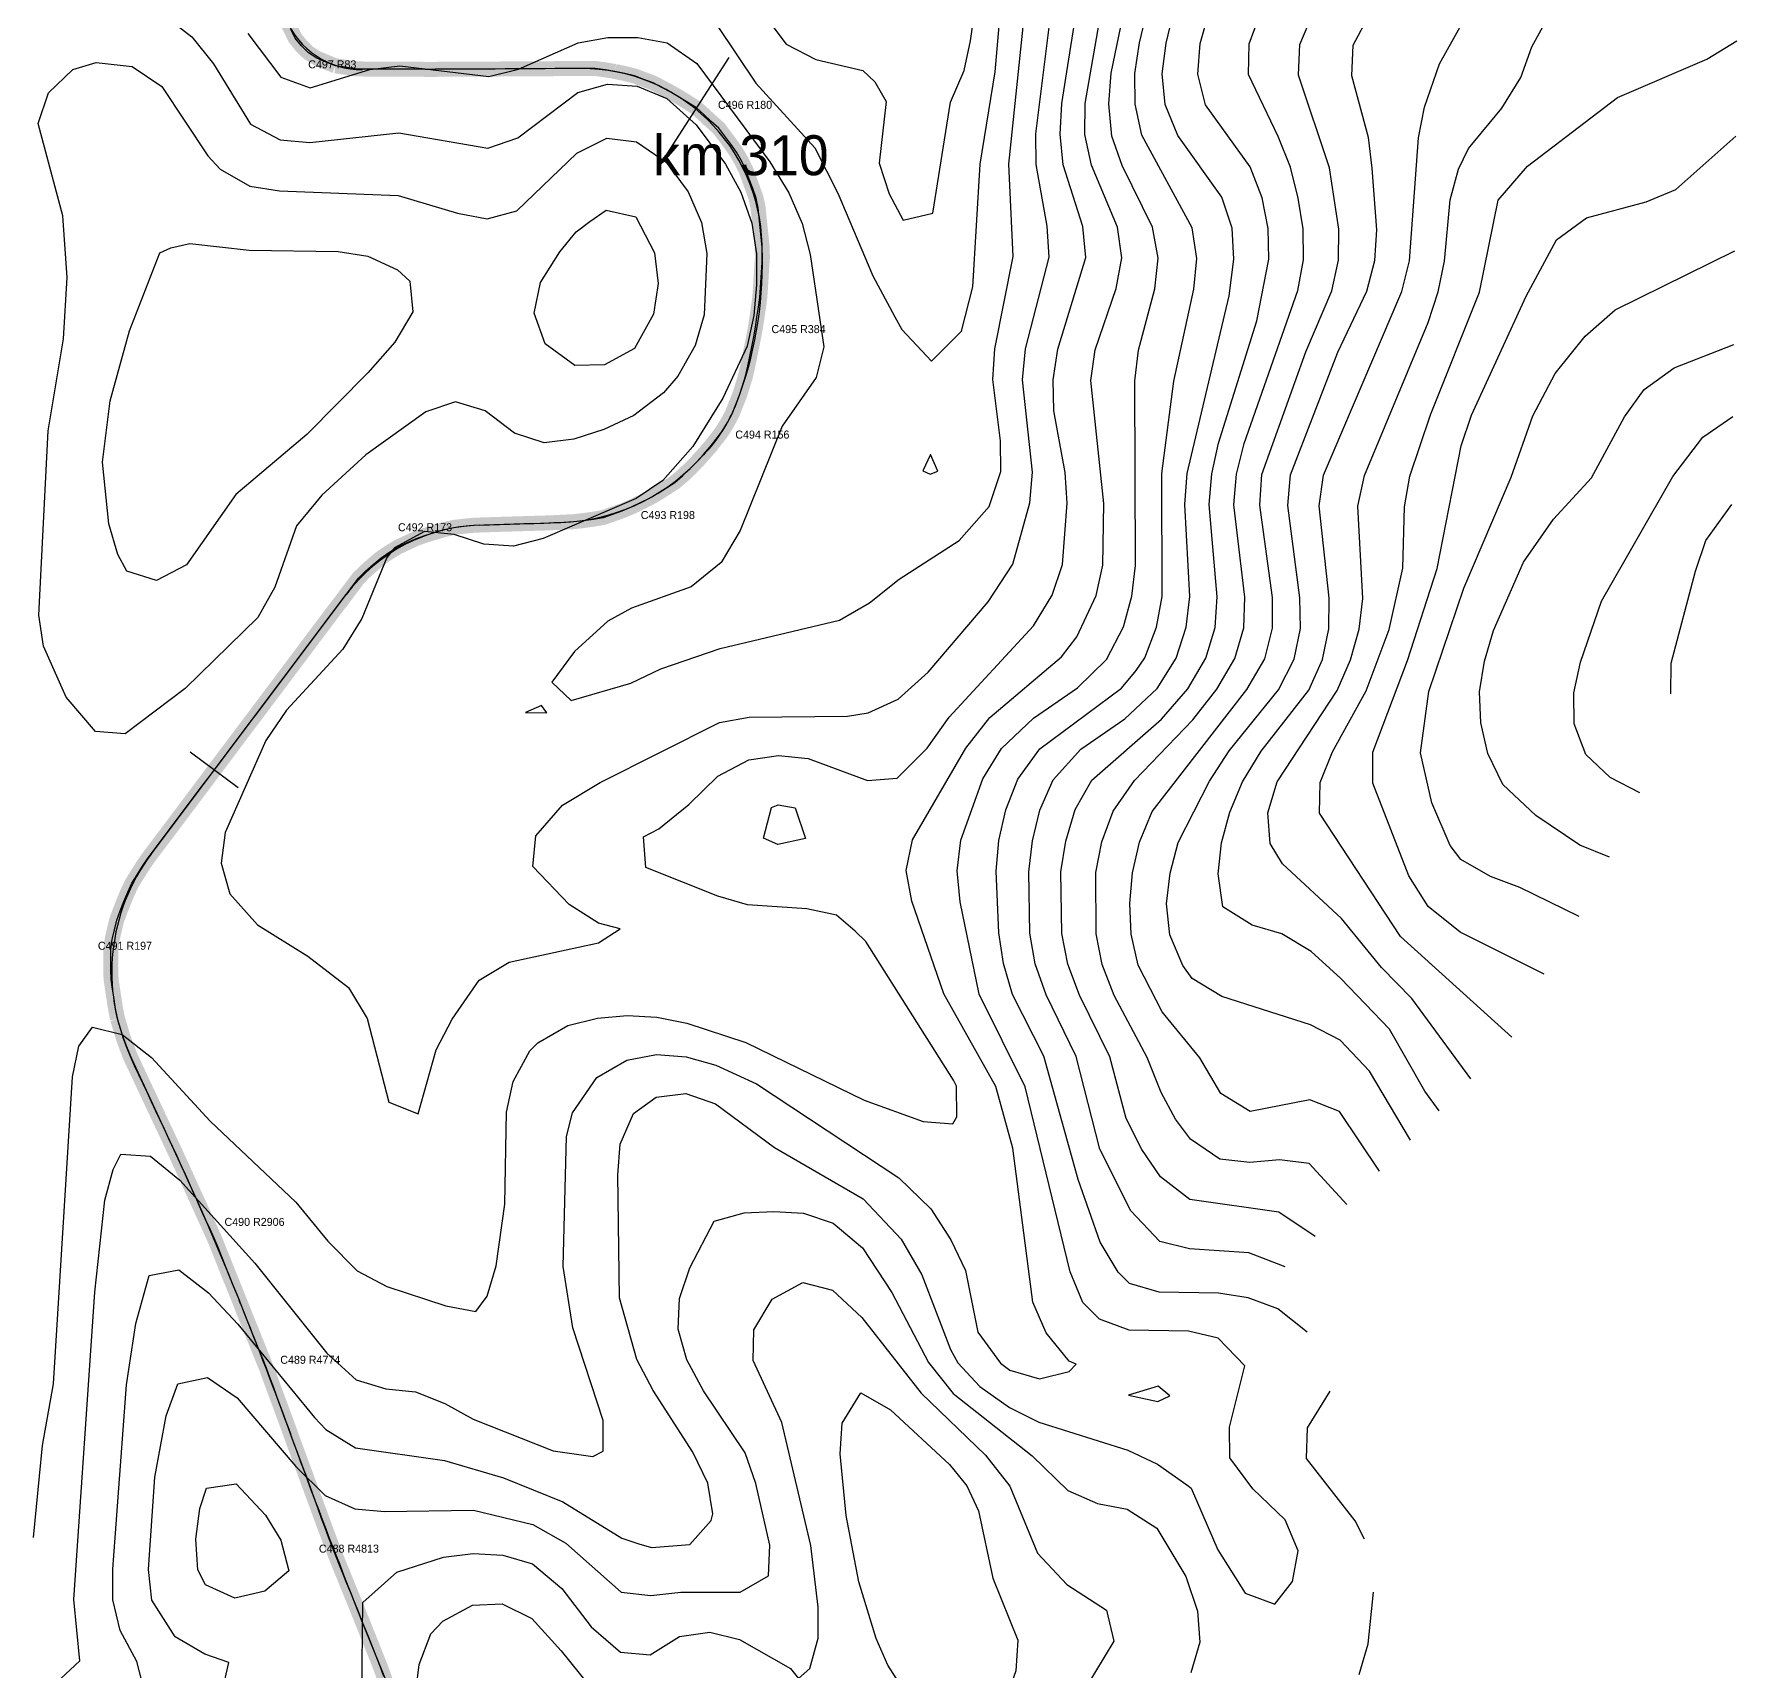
# Model space of a CAD drawing. Header units: metres. Extents: x 697254 to 930473, y 8023396 to 8227001.
# Drawn here: x 730921 to 732624, y 8205947 to 8207585 of the extents above; entities that cross this region are included whole.
import ezdxf

# ---------------------------------------------------------------- set-up
doc = ezdxf.new("R2010")
doc.units = ezdxf.units.M
for name, color, linetype in [('ALIGNMENT_FITTED', 4, 'Continuous'), ('CENTRELINE', 7, 'Continuous'), ('CHAINAGE', 7, 'Continuous'), ('CONTOUR_10M', 33, 'Continuous'), ('CONTOUR_INDEX_50M', 34, 'Continuous'), ('CURVE_LABELS', 4, 'Continuous'), ('GRADE_0-4', 3, 'Continuous'), ('GRADE_4-6', 2, 'Continuous'), ('GRADE_6-8', 30, 'Continuous')]:
    doc.layers.add(name, color=color, linetype=linetype)

msp = doc.modelspace()

# ---------------------------------------------------------------- linework, layer by layer
at = {"layer": 'ALIGNMENT_FITTED'}
for p, q in [((731468.1, 8207550.8), (731249.4, 8207549.8)), ((731649.2, 8207364), (731649, 8207374.9)), ((731583.8, 8207157.6), (731590.5, 8207164.7)), ((731366.2, 8207094.2), (731447.6, 8207096.9)), ((731038, 8206765.2), (731233.2, 8207025)), ((731067, 8206456), (731016.8, 8206564.7)), ((731127.5, 8206315.4), (731126.5, 8206317.9)), ((731192, 8206145.9), (731177.9, 8206184.2)), ((731282.1, 8205916.3), (731248.8, 8205998.4))]:
    msp.add_line(p, q, dxfattribs=at)
for centre, radius, start, end in [((731249, 8207632.3), 82.5, -157.3888, -89.7315), ((731468.9, 8207370.7), 180.1, 1.3262, 90.2685), ((731264.9, 8207355.1), 384.4, -21.1611, 1.3262), ((731478.2, 8207272.5), 155.8, -43.8268, -21.1611), ((731441.1, 8207294.6), 197.8, -88.1119, -43.8268), ((731371.9, 8206920.8), 173.5, 91.8881, 143.0914), ((731195.2, 8206647.2), 196.5, 143.0914, -155.1942), ((728429, 8205236.7), 2906.2, 21.8414, 24.8058), ((726696.4, 8204539.3), 4773.9, 20.1545, 21.8414), ((735710.5, 8207804.3), 4813.3, -159.8455, -157.9639)]:
    msp.add_arc(centre, radius, start, end, dxfattribs=at)
at = {"layer": 'CENTRELINE'}
msp.add_polyline3d([(731270.8, 8205942.6, 802.9), (731267.4, 8205952, 802.1), (731263.7, 8205961.3, 801.8), (731260, 8205970.6, 801.7), (731256.3, 8205979.9, 801.5), (731252.6, 8205989.1, 800.9), (731248.9, 8205998.4, 800), (731245.1, 8206007.7, 799.3), (731241.4, 8206017, 798.7), (731237.6, 8206026.2, 798.2), (731233.8, 8206035.5, 797.7), (731230.1, 8206044.8, 797.4), (731226.3, 8206054, 796.7), (731222.6, 8206063.3, 795.8), (731219, 8206072.7, 795), (731215.5, 8206082, 794), (731212, 8206091.4, 793.1), (731208.5, 8206100.8, 792.7), (731205.1, 8206110.2, 792.2), (731201.6, 8206119.5, 791.3), (731198.2, 8206128.9, 790.5), (731194.7, 8206138.3, 789.6), (731191.3, 8206147.7, 788.8), (731187.8, 8206157.1, 788), (731184.4, 8206166.5, 787.2), (731180.9, 8206175.9, 786.6), (731177.5, 8206185.3, 786.2), (731174.1, 8206194.7, 785.6), (731170.6, 8206204.1, 785), (731167.2, 8206213.5, 784.1), (731163.7, 8206222.8, 783.2), (731160.3, 8206232.2, 782.3), (731156.8, 8206241.6, 781.6), (731153.4, 8206251, 781), (731149.6, 8206260.3, 780.3), (731145.9, 8206269.6, 779.8), (731142.2, 8206278.9, 779.3), (731138.5, 8206288.1, 778.8), (731134.7, 8206297.4, 778.3), (731131, 8206306.7, 777.7), (731127.3, 8206316, 777.1), (731123.6, 8206325.3, 776.5), (731119.9, 8206334.6, 775.9), (731116.1, 8206343.8, 775.3), (731112.4, 8206353.1, 774.7), (731108.7, 8206362.4, 774.1), (731105, 8206371.7, 773.4), (731101.2, 8206381, 772.8), (731097.1, 8206390.1, 772.2), (731092.9, 8206399.2, 771.7), (731088.8, 8206408.3, 771.2), (731084.7, 8206417.4, 770.7), (731080.5, 8206426.5, 770.1), (731076.4, 8206435.6, 769.5), (731072.3, 8206444.7, 768.8), (731068.1, 8206453.8, 768.2), (731064, 8206462.9, 767.6), (731059.8, 8206472, 767.1), (731055.5, 8206481.1, 766.5), (731051.3, 8206490.1, 766), (731047, 8206499.2, 765.4), (731042.8, 8206508.2, 764.7), (731038.5, 8206517.3, 763.9), (731034.3, 8206526.3, 763.2), (731030, 8206535.4, 762.6), (731025.8, 8206544.4, 762.2), (731021.5, 8206553.5, 762), (731017.3, 8206562.6, 761.6), (731013.7, 8206571.9, 761), (731010.2, 8206581.3, 760.2), (731007.4, 8206590.9, 759.2), (731004.5, 8206600.4, 758.3), (731002.5, 8206610.2, 757.7), (731001, 8206620.1, 757.3), (730999.5, 8206630, 756.9), (730998, 8206639.9, 756.9), (730997.6, 8206649.8, 757), (730997.6, 8206659.9, 757.2), (730997.9, 8206669.8, 757.2), (730999, 8206679.8, 757.2), (731001.3, 8206689.5, 757.1), (731003.6, 8206699.2, 757), (731007.1, 8206708.6, 756.6), (731010.8, 8206717.9, 756.1), (731014.6, 8206727.1, 755.5), (731018.9, 8206736.1, 755.2), (731024.2, 8206744.6, 754.9), (731029.5, 8206753.1, 754.6), (731035.1, 8206761.3, 754.2), (731041.1, 8206769.3, 753.6), (731047.1, 8206777.3, 753.2), (731053.2, 8206785.3, 752.8), (731059.2, 8206793.3, 752.8), (731065.2, 8206801.3, 752.7), (731071.2, 8206809.3, 752.5), (731077.2, 8206817.3, 752.3), (731083.2, 8206825.3, 752.4), (731089.2, 8206833.3, 752.4), (731095.2, 8206841.3, 752.4), (731101.2, 8206849.3, 752.2), (731107.2, 8206857.3, 752.2), (731113.2, 8206865.3, 752.1), (731119.2, 8206873.3, 752), (731125.2, 8206881.3, 751.9), (731131.2, 8206889.3, 751.8), (731137.2, 8206897.3, 751.7), (731143.3, 8206905.3, 751.5), (731149.3, 8206913.3, 751.5), (731155.3, 8206921.3, 751.6), (731161.3, 8206929.3, 751.6), (731167.3, 8206937.3, 751.7), (731173.3, 8206945.3, 752), (731179.3, 8206953.3, 752.3), (731185.3, 8206961.3, 752.6), (731191.3, 8206969.3, 752.8), (731197.3, 8206977.3, 752.7), (731203.3, 8206985.3, 752.5), (731209.3, 8206993.3, 752.2), (731215.3, 8207001.3, 752), (731221.3, 8207009.3, 751.7), (731227.4, 8207017.3, 751.7), (731233.4, 8207025.3, 751.7), (731239.4, 8207033.3, 751.6), (731245.4, 8207041.3, 751.2), (731252.5, 8207048.2, 750.5), (731260, 8207054.9, 749.9), (731267.6, 8207061.3, 749.3), (731275.9, 8207066.9, 749.1), (731284.4, 8207072.1, 749), (731293.5, 8207076.4, 749), (731302.5, 8207080.6, 749), (731311.9, 8207084, 748.9), (731321.5, 8207086.9, 749.2), (731331.1, 8207089.7, 749.6), (731340.8, 8207092, 749.9), (731350.7, 8207093.1, 750.6), (731360.7, 8207094.1, 751.3), (731370.7, 8207094.5, 752), (731380.7, 8207094.8, 752.5), (731390.7, 8207095.1, 752.9), (731400.7, 8207095.4, 753.4), (731410.7, 8207095.7, 752.8), (731420.7, 8207096, 752.2), (731430.7, 8207096.3, 751.6), (731440.7, 8207096.7, 751.2), (731450.6, 8207097.2, 750.7), (731460.6, 8207097.7, 750.2), (731470.6, 8207098.8, 749.9), (731480.5, 8207100.2, 749.6), (731490.3, 8207101.9, 749.3), (731499.7, 8207105.2, 749.4), (731509.2, 8207108.5, 749.5), (731518.4, 8207112.4, 749.4), (731527.4, 8207116.8, 749.5), (731536.3, 8207121.2, 749.6), (731545, 8207126.3, 749.6), (731553.4, 8207131.6, 749.4), (731561.8, 8207137, 748.9), (731569.4, 8207143.5, 748.6), (731576.7, 8207150.4, 748.3), (731583.7, 8207157.5, 748.1), (731590.4, 8207164.9, 747.9), (731597, 8207172.4, 747.6), (731603.2, 8207180.3, 747.3), (731609.2, 8207188.3, 747), (731614.4, 8207196.8, 746.9), (731619.1, 8207205.6, 746.7), (731622.8, 8207214.9, 746.8), (731626.5, 8207224.2, 747.1), (731629.5, 8207233.7, 747.5), (731632.4, 8207243.3, 747.8), (731634.6, 8207253.1, 748.2), (731636.6, 8207262.9, 748.5), (731638.6, 8207272.7, 748.9), (731640.6, 8207282.5, 749.1), (731642.4, 8207292.3, 749.3), (731643.9, 8207302.2, 749.5), (731645.4, 8207312.1, 749.3), (731646.7, 8207322, 749), (731647.4, 8207332, 748.8), (731648, 8207341.9, 748.9), (731648.6, 8207351.9, 749), (731649.3, 8207361.9, 749.1), (731649.1, 8207371.9, 749.1), (731648.1, 8207381.8, 749.2), (731647, 8207391.8, 749.3), (731646, 8207401.7, 749), (731645, 8207411.7, 748.6), (731643, 8207421.4, 748.4), (731639.6, 8207430.8, 748.2), (731636.2, 8207440.2, 747.7), (731632.8, 8207449.6, 747.4), (731628.3, 8207458.5, 747.5), (731623.3, 8207467.2, 747.2), (731617.6, 8207475.4, 747.3), (731611.6, 8207483.4, 747.5), (731605.6, 8207491.3, 747.3), (731598.1, 8207498, 747.6), (731590.7, 8207504.8, 748.1), (731583.3, 8207511.5, 748.8), (731574.9, 8207516.9, 748.9), (731566.4, 8207522.1, 749.1), (731557.7, 8207527.2, 749.2), (731548.9, 8207531.9, 749.2), (731540.1, 8207536.5, 749), (731530.7, 8207540, 749), (731521.3, 8207543.5, 748.8), (731511.7, 8207545.9, 748.5), (731501.9, 8207548, 748.3), (731492, 8207549.6, 748.1), (731482.1, 8207551, 747.3), (731472.1, 8207550.9, 746.8), (731462.1, 8207550.9, 746.1), (731452.1, 8207550.8, 744.7), (731442.1, 8207550.8, 743.4), (731432.1, 8207550.7, 742.1), (731422.1, 8207550.7, 740.8), (731412.1, 8207550.6, 739.6), (731402.1, 8207550.5, 738.7), (731392.1, 8207550.5, 738.7), (731382.1, 8207550.4, 738.7), (731372.1, 8207550.4, 738.8), (731362.1, 8207550.3, 739.2), (731352.1, 8207550.3, 739.5), (731342.1, 8207550.2, 739.8), (731332.1, 8207550.2, 739.9), (731322.1, 8207550.1, 740), (731312.1, 8207550.1, 740.2), (731302.1, 8207550.2, 740.5), (731292, 8207550.2, 740.8), (731282, 8207550.2, 740.9), (731272, 8207550.3, 741), (731262, 8207550.3, 741.1), (731252, 8207550.4, 740.6), (731242.1, 8207550.7, 739.6), (731232.2, 8207552.2, 738.4), (731222.3, 8207553.6, 737), (731213, 8207557.4, 735.3), (731203.8, 8207561.3, 733.6), (731195.4, 8207566.6, 732.5), (731188.3, 8207573.5, 732.6), (731182.1, 8207581.3, 732.7), (731177.7, 8207590.3, 731.9)], dxfattribs=at)
at = {"layer": 'CHAINAGE'}
for p, q in [((731615.7, 8207561.9), (731550.9, 8207461)), ((731125.2, 8206831.3), (731077.2, 8206867.3))]:
    msp.add_line(p, q, dxfattribs=at)
at = {"layer": 'CONTOUR_10M'}
for points, elevation in [([(730920.3, 8206081.7), (730929.5, 8206173.8), (730940.4, 8206235.2), (730959.4, 8206542.5), (730965.9, 8206573.2), (730979.3, 8206592.1), (731009, 8206584.6), (731038.4, 8206561.7), (731097.2, 8206498.1), (731182.8, 8206417.1), (731214.8, 8206378), (731244.2, 8206348.3), (731273.7, 8206332.7), (731332.9, 8206313.2), (731362.6, 8206307.7), (731374.2, 8206322.9), (731383.1, 8206353.5), (731391.7, 8206414.9), (731393.5, 8206507.2), (731400.1, 8206537.8), (731416.6, 8206568.4), (731424.8, 8206576.5), (731454.7, 8206593.7), (731484.5, 8206601.2), (731514.2, 8206603.8), (731543.9, 8206602.1), (731573.6, 8206596), (731632.8, 8206576.8), (731751, 8206519.1), (731810.2, 8206497.6), (731839.9, 8206495.4), (731843.6, 8206502.4), (731843.3, 8206533.2), (731840.4, 8206539.2), (731752.7, 8206677.6), (731742.2, 8206688), (731723.3, 8206704.1), (731693.6, 8206710.5), (731634.3, 8206714.6), (731604.6, 8206723.1), (731532.8, 8206751.7), (731530.4, 8206782.5), (731545.9, 8206790.5), (731575.9, 8206814.8), (731604.9, 8206843.2), (731635.8, 8206859.5), (731665.5, 8206863.7), (731695.2, 8206860.8), (731754.4, 8206838.7), (731784.1, 8206841.1), (731814.2, 8206871.1), (731836, 8206902.2), (731920.3, 8206993.6), (731939, 8207024.1), (731949.4, 8207054.8), (731954.2, 8207116.2), (731952.1, 8207147), (731940.9, 8207208.6), (731940, 8207239.4), (731944.7, 8207270.1), (731972.7, 8207362), (731969.9, 8207392.8), (731950.2, 8207454.5), (731947.1, 8207485.3), (731948.8, 8207516), (731968.1, 8207638.8)], 760), ([(730942.7, 8205936), (730966.9, 8205958.2), (730960.7, 8206019.7), (730981.8, 8206327), (730991.7, 8206419.1), (731000.1, 8206449.8), (731007.7, 8206465.1), (731037.4, 8206463.1), (731066.9, 8206439.2), (731141.9, 8206356.1), (731213.6, 8206266.1), (731243, 8206239.4), (731272.6, 8206230.5), (731302.3, 8206227.3), (731331.9, 8206215.8), (731360.2, 8206200), (731440.1, 8206168.4), (731479.9, 8206162.5), (731490.2, 8206167.9), (731490.1, 8206198.6), (731459.8, 8206291.2), (731450.1, 8206352.8), (731453.5, 8206482.6), (731459.3, 8206506.5), (731483.9, 8206541.7), (731513.8, 8206559.1), (731543.5, 8206564.9), (731573.2, 8206562.5), (731602.8, 8206554.2), (731643.3, 8206535.3), (731785.7, 8206441.5), (731817.8, 8206410.4), (731837.8, 8206379.5), (731852.3, 8206348.6), (731864.6, 8206286.9), (731887.3, 8206255.9), (731896.7, 8206249.1), (731926.3, 8206240.4), (731956.1, 8206247.6), (731963.2, 8206255.1), (731956.2, 8206258), (731933, 8206286.2), (731919.9, 8206317.1), (731899.9, 8206471.1), (731882.7, 8206532.7), (731830.9, 8206625.5), (731798.8, 8206718.1), (731793.1, 8206748.9), (731799.3, 8206779.6), (731852.8, 8206871.3), (731876.6, 8206901.8), (731948.5, 8206962.5), (731963.9, 8206982.6), (731983.2, 8207023.7), (731989.8, 8207054.3), (731990.6, 8207115.8), (731977.6, 8207239), (731982.1, 8207269.7), (732003.1, 8207330.9), (732008.6, 8207361.6), (732004.3, 8207392.4), (731978.3, 8207454.2), (731971.9, 8207485), (731972, 8207515.8), (731993.5, 8207638.5)], 770), ([(731031.7, 8205926.7), (731023.6, 8205957.6), (731007.1, 8205988.5), (730999.9, 8206019.3), (730999.7, 8206050.1), (731013.4, 8206234.4), (731022.7, 8206295.8), (731036.1, 8206343.6), (731065.9, 8206349.3), (731095.4, 8206326.2), (731124.8, 8206295), (731201.4, 8206201.7), (731212.8, 8206189.7), (731242.3, 8206171.2), (731331.3, 8206158.6), (731390.5, 8206141.4), (731449.7, 8206117.3), (731508.7, 8206080.9), (731525.6, 8206075.3), (731538.3, 8206071.7), (731576.9, 8206074.7), (731598, 8206098.7), (731599.9, 8206105.2), (731594.6, 8206136), (731579.6, 8206167), (731540, 8206228.7), (731523.9, 8206259.8), (731506.4, 8206321.5), (731504.7, 8206444.5), (731507.2, 8206475.2), (731520.5, 8206505.8), (731543.1, 8206522.2), (731572.8, 8206525.6), (731602.4, 8206515.4), (731661.4, 8206471.8), (731750, 8206420.4), (731788.2, 8206380), (731808.6, 8206344.2), (731837.5, 8206269.7), (731844.8, 8206256.4), (731866.8, 8206232.8), (731896.3, 8206211.7), (731925.9, 8206197.1), (732014.7, 8206169), (732044.3, 8206154.9), (732073.8, 8206134.2), (732078.1, 8206130.9), (732104.9, 8206069.2), (732132, 8206025.8), (732161.6, 8206015), (732179.5, 8206037.6), (732185.1, 8206068.3), (732172.1, 8206099.2), (732139.8, 8206130.3), (732116.6, 8206161.3), (732116.5, 8206192), (732131.9, 8206253.4), (732105, 8206281), (732075.4, 8206287.9), (732016, 8206289.1), (731986.4, 8206300.1), (731969.9, 8206316.6), (731957, 8206347.5), (731912.1, 8206532.4), (731866.1, 8206625.2), (731847.1, 8206717.6), (731844.1, 8206748.4), (731847.6, 8206779.1), (731869.6, 8206840.4), (731888.3, 8206870.9), (731920.5, 8206901.3), (731964.3, 8206931.6), (731993.4, 8206959.7), (732010.5, 8206992.6), (732018.9, 8207023.3), (732022.3, 8207054), (732021.9, 8207238.5), (732025.5, 8207269.2), (732041.8, 8207330.5), (732045, 8207361.2), (732039.3, 8207392.1), (732009, 8207453.9), (731998.9, 8207483.2), (731995.8, 8207515.5), (731998.1, 8207546.2), (732017.2, 8207638.3)], 780), ([(732194.2, 8206286.9), (732164.8, 8206310.2), (732135.2, 8206321.3), (732105.5, 8206325.9), (732046.1, 8206326.9), (732016.5, 8206335.8), (732005.2, 8206346.9), (731987.2, 8206377.2), (731965, 8206439.6), (731930.6, 8206563), (731899.4, 8206624.8), (731890.3, 8206655.7), (731885.9, 8206686.5), (731883.1, 8206748), (731885.9, 8206778.7), (731892.7, 8206809.4), (731904.6, 8206840), (731926.7, 8206870.5), (732008.3, 8206931.1), (732023, 8206948.7), (732031.8, 8206961.6), (732043.4, 8206992.3), (732049, 8207023), (732048.9, 8207146), (732060.6, 8207238.1), (732080.7, 8207330.1), (732083.6, 8207360.8), (732079, 8207391.6), (732028.6, 8207484.4), (732022, 8207515.2), (732021.9, 8207546), (732026.5, 8207576.7), (732041.2, 8207638)], 790), ([(732202.2, 8206382.8), (732165.8, 8206406.9), (732076.8, 8206419.6), (732047.3, 8206442.3), (732028.7, 8206469.7), (732013.1, 8206500.6), (731996.7, 8206562.3), (731966.5, 8206624.1), (731954.8, 8206655), (731948.8, 8206685.8), (731947.6, 8206747.3), (731952.6, 8206778), (731962.1, 8206809.7), (731978.8, 8206839.2), (732048.5, 8206900), (732074.8, 8206930.4), (732092.6, 8206961), (732102, 8206991.7), (732104.2, 8207022.4), (732096.1, 8207114.7), (732098.6, 8207145.4), (732105.5, 8207176.1), (732143.7, 8207298.7), (732155.8, 8207360.1), (732155, 8207390.8), (732149, 8207421.6), (732137.1, 8207452.5), (732092.5, 8207514.5), (732084.7, 8207545.3), (732087.2, 8207576), (732104.5, 8207637.4)], 810), ([(731584.4, 8207623.8), (731642.9, 8207536.4), (731701.7, 8207471.6), (731724.8, 8207426.1), (731759.7, 8207343.7), (731781.8, 8207302.5), (731788.9, 8207289.9), (731818.3, 8207258.2), (731848.3, 8207288.1), (731859.7, 8207332.5), (731867.2, 8207455.4), (731882, 8207547.5), (731887.4, 8207608.9)], 730), ([(731134.9, 8207586.1), (731167.6, 8207542.2), (731197.2, 8207531.7), (731256.8, 8207550), (731286.6, 8207553.5), (731375.6, 8207543.1), (731405.4, 8207550.2), (731465.1, 8207576.6), (731494.9, 8207581.9), (731524.6, 8207582), (731554.2, 8207576.5), (731583.7, 8207555.9), (731656.9, 8207457.6), (731675.8, 8207426.6), (731689, 8207395.8), (731697, 8207364.9), (731710.7, 8207272.5), (731703.2, 8207241.9), (731669, 8207193.1), (731627, 8207088.9), (731608.2, 8207056.8), (731578.2, 8207032.4), (731518.5, 8207011.2), (731494.6, 8206998.1), (731461.4, 8206967.7), (731438.8, 8206937.2), (731458.1, 8206918.9), (731517.7, 8206936.2), (731547.6, 8206950.6), (731607.2, 8206970.8), (731726.4, 8206999.3), (731756.3, 8207016.5), (731786.2, 8207040.3), (731846.1, 8207079), (731876.1, 8207113), (731887.9, 8207147.7), (731887.3, 8207178.4), (731879.8, 8207240), (731881.9, 8207270.7), (731900, 8207362.8), (731895.8, 8207455.1), (731911.8, 8207608.6)], 740), ([(731645.7, 8207611.5), (731673, 8207575.3), (731702.6, 8207559.9), (731749.6, 8207548.9), (731761.8, 8207537.5), (731773.1, 8207517.9), (731766.1, 8207456.4), (731776.1, 8207425.6), (731790, 8207399.3), (731819.8, 8207406.1), (731837.3, 8207517.2), (731851, 8207549.1), (731857.5, 8207578.5), (731861.7, 8207609.2)], 720), ([(732233.7, 8206414.7), (732196, 8206455.8), (732166.3, 8206459.4), (732136.6, 8206456.8), (732106.9, 8206460.1), (732077.4, 8206480.1), (732062.5, 8206500.1), (732048.2, 8206526.8), (732034, 8206561.9), (732001.1, 8206623.7), (731989, 8206654.6), (731983, 8206685.4), (731982.7, 8206746.9), (731988.8, 8206777.6), (732000.1, 8206808.2), (732021.3, 8206838.8), (732079.8, 8206899.6), (732103.8, 8206930.1), (732121.9, 8206960.7), (732130.7, 8206991.4), (732131.7, 8207022.1), (732120.8, 8207114.5), (732123.3, 8207145.2), (732131.2, 8207175.8), (732184.9, 8207329), (732190.4, 8207359.7), (732190, 8207390.5), (732185.2, 8207421.3), (732177.3, 8207452.1), (732165, 8207483), (732135.4, 8207544.8), (732136.2, 8207575.5), (732147.5, 8207606.2)], 820), ([(732266.5, 8206448), (732226.3, 8206507.8), (732196.7, 8206519.5), (732137.1, 8206507.6), (732107.6, 8206525.6), (732086.8, 8206561.3), (732049.1, 8206607.4), (732025.1, 8206654.2), (732018.2, 8206685.1), (732016.7, 8206715.8), (732019.5, 8206746.5), (732026.3, 8206777.2), (732039.1, 8206807.8), (732133.9, 8206929.8), (732151.8, 8206960.4), (732159.3, 8206991), (732159.3, 8207021.8), (732146.7, 8207114.2), (732148.9, 8207144.9), (732192.7, 8207267.4), (732218.8, 8207328.7), (732225.5, 8207359.3), (732225.8, 8207390.1), (732216.5, 8207451.7), (732185.5, 8207544.3), (732186.9, 8207575), (732199.8, 8207605.6)], 830), ([(732297.3, 8206479.2), (732256.4, 8206548.2), (732227, 8206579.1), (732197.5, 8206594.4), (732108.6, 8206622.9), (732079.1, 8206640.9), (732069.7, 8206653.8), (732056.6, 8206684.6), (732053.3, 8206715.4), (732057, 8206746.1), (732065.1, 8206776.8), (732096.5, 8206838), (732116.2, 8206868.5), (732165.4, 8206929.5), (732181.2, 8206960.1), (732187.4, 8206990.8), (732186.9, 8207021.5), (732174.8, 8207113.9), (732177.3, 8207144.6), (732224.7, 8207267.1), (732253.8, 8207328.3), (732261.6, 8207359), (732263.6, 8207389.7), (732259, 8207451.2), (732255.4, 8207482), (732238.8, 8207543.7), (732240.1, 8207574.4), (732256.3, 8207605)], 840), ([(732357.7, 8206540.4), (732298.9, 8206620.6), (732268.5, 8206651.7), (732228.3, 8206700.8), (732169.5, 8206755.4), (732157, 8206775.8), (732154.7, 8206806.6), (732164, 8206837.3), (732224, 8206928.9), (732237.3, 8206959.5), (732246, 8206990.1), (732249.8, 8207020.8), (732244.9, 8207113.1), (732251.4, 8207143.8), (732315.1, 8207296.9), (732325.1, 8207327.5), (732331.5, 8207358.2), (732337, 8207419.7), (732345.5, 8207450.3), (732355.3, 8207471.1), (732388.6, 8207511.4), (732407.8, 8207541.9), (732418.9, 8207572.5), (732435.3, 8207603.1)], 860), ([(732398.7, 8206582), (732287.5, 8206682.6), (732206.3, 8206806.1), (732207, 8206836.8), (732219.4, 8206867.4), (732253, 8206928.6), (732276.2, 8206989.8), (732289.7, 8207051.2), (732291.3, 8207112.6), (732296.7, 8207143.3), (732317.5, 8207204.6), (732366.5, 8207327.1), (732385, 8207419.1), (732414.5, 8207453.2), (732504.4, 8207522.1), (732593.9, 8207560.4), (732623.9, 8207578.6)], 870), ([(730983, 8207556.9), (731019.2, 8207552.8), (731048.7, 8207532.8), (731094.8, 8207463.5), (731107.2, 8207450.1), (731136.8, 8207433.4), (731166.4, 8207428.6), (731285.2, 8207424), (731344.4, 8207406.3), (731374.1, 8207400.6), (731403.9, 8207408.6), (731463.9, 8207466.4), (731493.8, 8207481.3), (731523.5, 8207477.6), (731553, 8207457.1), (731575, 8207427.7), (731588.3, 8207396.8), (731593.8, 8207366), (731591, 8207304.5), (731582.2, 8207273.9), (731564.7, 8207243.3), (731550.5, 8207226.5), (731520.6, 8207203.9), (731490.7, 8207189.9), (731460.9, 8207180.1), (731431.2, 8207176.6), (731401.5, 8207186.2), (731372.1, 8207208.4), (731342.5, 8207217.6), (731312.6, 8207207.5), (731252.8, 8207164.4), (731208.7, 8207124.1), (731183.4, 8207093.6), (731161.9, 8207032.3), (731144.6, 8207001.8), (731072, 8206930.8), (731012.1, 8206885.5), (730982.5, 8206887.7), (730953.1, 8206922.1), (730930.3, 8206973.3), (730925.6, 8207004.1), (730935, 8207188.5), (730950.3, 8207280.5), (730954, 8207342), (730949.6, 8207403.6), (730925.2, 8207496.1), (730935.4, 8207526.7), (730959.7, 8207550), (730983, 8207556.9)], 760), ([(732431, 8206645.1), (732347, 8206687.2), (732315.1, 8206712.7), (732295.7, 8206743.6), (732259.9, 8206836.2), (732259.8, 8206867), (732294.3, 8206958.9), (732324.2, 8207050.8), (732348.2, 8207173.5), (732358.3, 8207204.2), (732413.2, 8207323.2), (732443.5, 8207379.6), (732473.4, 8207401.5), (732533, 8207417.6), (732562.8, 8207429.8), (732622.8, 8207483.3)], 880), ([(731476.6, 8207398), (731493, 8207409.2), (731522.7, 8207402.7), (731541.4, 8207366.6), (731545, 8207335.8), (731540.4, 8207305.1), (731521.3, 8207270.9), (731491.4, 8207254.4), (731461.7, 8207253.8), (731432, 8207275.5), (731421.2, 8207306.3), (731427.4, 8207337), (731446.8, 8207367.6), (731463.1, 8207387.6), (731476.6, 8207398)], 770), ([(731057.6, 8207371.7), (731076.7, 8207376), (731136.1, 8207369.2), (731225.2, 8207367.8), (731254.9, 8207363.2), (731284.4, 8207349.7), (731296.9, 8207338.4), (731299.7, 8207307.6), (731281.6, 8207277.1), (731254.9, 8207246.6), (731193.6, 8207185), (731122.9, 8207125), (731073.3, 8207054.4), (731043.5, 8207039), (731013.9, 8207048.1), (731004.6, 8207064.7), (730995.9, 8207095.6), (730989.4, 8207157.1), (730997.1, 8207218.6), (731016.4, 8207288.5), (731046.9, 8207366.6), (731057.6, 8207371.7)], 770), ([(732466, 8206702.8), (732406.9, 8206731.7), (732377.3, 8206742.8), (732347.8, 8206759.8), (732337.2, 8206773.9), (732318.7, 8206816.3), (732307.4, 8206866.5), (732315.7, 8206927.9), (732350.7, 8207031.3), (732398.1, 8207142.3), (732419.8, 8207203.5), (732442.1, 8207246), (732472.2, 8207283.1), (732502.2, 8207309.6), (732621.6, 8207368.5)], 890), ([(732526.7, 8206826.6), (732497.2, 8206841.8), (732472.8, 8206864.7), (732461.2, 8206895.6), (732460.7, 8206926.4), (732467.5, 8206957), (732488.5, 8207018.3), (732559.8, 8207142.7), (732589.9, 8207182.1), (732619.9, 8207202.8)], 910), ([(731817.3, 8207164.8), (731809.7, 8207148.5), (731817.1, 8207145.1), (731824.7, 8207148.3), (731817.3, 8207164.8)], 730), ([(732557.7, 8206925.5), (732558.2, 8206956.1), (732582.3, 8207048.1), (732592.9, 8207078.7), (732618.9, 8207114.9)], 920), ([(731428.4, 8206913.7), (731412.4, 8206906.7), (731433.8, 8206906.5), (731428.4, 8206913.7)], 740), ([(731658.5, 8206811.8), (731665, 8206814.6), (731682.1, 8206811.6), (731692.5, 8206780.7), (731664.6, 8206774.8), (731650.4, 8206781.2), (731658.5, 8206811.8)], 770), ([(731108.6, 8205925.9), (731115.6, 8205956.6), (731091.6, 8205964.8), (731062, 8205982.2), (731038.8, 8206018.9), (731035.4, 8206049.7), (731041.9, 8206141.9), (731053, 8206203.3), (731064.7, 8206235.3), (731094.5, 8206241.8), (731124, 8206221.2), (731182.7, 8206152.7), (731212.1, 8206123.7), (731241.6, 8206110.2), (731271.3, 8206107.6), (731360.5, 8206109), (731419.7, 8206094.6), (731452.9, 8206076), (731508.2, 8206027), (731537.8, 8206023.7), (731567.6, 8206027), (731627, 8206027), (731655.3, 8206043.2), (731656.7, 8206073.9), (731642.6, 8206135.5), (731632.1, 8206166.4), (731590.5, 8206228.3), (731573.7, 8206259.3), (731565.2, 8206290.1), (731566.4, 8206320.8), (731576.8, 8206351.5), (731601.2, 8206398.1), (731631, 8206406.5), (731660.7, 8206407.7), (731690.4, 8206406), (731720, 8206395.9), (731749.5, 8206371.3), (731778.7, 8206326.7), (731815.3, 8206256.7), (731840.1, 8206225.7), (731919.2, 8206163.4), (731954.9, 8206128.6), (731984.4, 8206115.5), (732014.1, 8206109.9), (732043.6, 8206090.9), (732072.8, 8206042.6), (732084.4, 8206007.9), (732086.7, 8205977.1), (732077.8, 8205946.4)], 790), ([(731729.2, 8206196.1), (731747.9, 8206226.4), (731777.5, 8206209.2), (731836.3, 8206154.8), (731853.6, 8206133.3), (731865.5, 8206108.4), (731879.8, 8206040.8), (731904.9, 8205979), (731902.9, 8205948.3), (731893.3, 8205921.8), (731863.1, 8205875.9), (731833.3, 8205875.6), (731821.3, 8205887.7), (731804, 8205908.3), (731774.8, 8205953.8), (731763.2, 8205980.5), (731745.9, 8206037.4), (731733.1, 8206103.8), (731727, 8206165.4), (731729.2, 8206196.1)], 810), ([(732015.3, 8206224), (732044.9, 8206217.7), (732056.7, 8206223.4), (732045.1, 8206233.1), (732015.3, 8206224)], 770), ([(732251.4, 8206080.1), (732242.2, 8206098.4), (732193.5, 8206160.5), (732194.3, 8206191.2), (732217.1, 8206228.1)], 790), ([(732246.1, 8205944.7), (732255, 8205975.3), (732260.3, 8206027)], 790), ([(731294.6, 8205862.5), (731306.2, 8205954.6), (731317.8, 8205985.2), (731329.6, 8205998.1), (731359.5, 8206013.9), (731389.2, 8206015.2), (731418.7, 8206000.6), (731448.1, 8205968.4), (731510.4, 8205890.9)], 810)]:
    msp.add_lwpolyline(points, dxfattribs=dict(at, elevation=elevation))
at = {"layer": 'CONTOUR_INDEX_50M'}
for points, elevation in [([(732172.1, 8206352.3), (732135.6, 8206366.3), (732076.3, 8206370.2), (732046.6, 8206377.7), (732017.7, 8206408.3), (731986.7, 8206470.1), (731963.2, 8206562.6), (731933.1, 8206624.5), (731922, 8206655.3), (731916.8, 8206686.1), (731915.7, 8206747.6), (731919.5, 8206778.3), (731926.9, 8206809), (731940, 8206839.6), (731967.8, 8206870.1), (732011.6, 8206900.4), (732044.1, 8206930.8), (732063.2, 8206961.3), (732073.2, 8206992), (732076.9, 8207022.7), (732071.8, 8207115), (732074, 8207145.7), (732116.1, 8207323.7), (732120.8, 8207360.4), (732119, 8207391.2), (732108.9, 8207422.1), (732064.7, 8207484), (732052, 8207514.9), (732049.2, 8207545.7), (732053.1, 8207576.4), (732075.2, 8207668.4)], 800), ([(731049.4, 8207605.3), (731078.9, 8207582.7), (731100.4, 8207555.7), (731137.4, 8207495.2), (731167, 8207479.7), (731196.6, 8207477), (731285.9, 8207486.6), (731374.8, 8207471.2), (731404.7, 8207481.5), (731464.6, 8207527), (731494.4, 8207535.3), (731524.1, 8207533.3), (731553.6, 8207521.1), (731583.1, 8207494.6), (731612.4, 8207455.4), (731627.8, 8207427.2), (731638.8, 8207396.3), (731643.3, 8207365.5), (731643.5, 8207334.7), (731640.9, 8207304), (731634, 8207273.3), (731609.9, 8207221.1), (731579.7, 8207172.9), (731549.6, 8207139), (731523, 8207120.8), (731430.1, 8207080.7), (731400.4, 8207073.1), (731370.7, 8207075.3), (731341.1, 8207084.7), (731311.4, 8207087.8), (731281.5, 8207071.6), (731273.6, 8207061.9), (731248.9, 8207000.7), (731229.7, 8206970.1), (731173.5, 8206909.2), (731152.9, 8206878.7), (731112, 8206786.9), (731108, 8206756.2), (731116.6, 8206725.3), (731144.5, 8206694.3), (731194.6, 8206663), (731235.4, 8206631.8), (731254.1, 8206600.9), (731275.6, 8206517), (731305.2, 8206505.4), (731323.1, 8206569.4), (731339.2, 8206600), (731366.1, 8206639), (731396, 8206657.1), (731485.3, 8206676.5), (731507.1, 8206690.5), (731485.5, 8206696), (731456, 8206714.9), (731419.6, 8206752.9), (731422.7, 8206783.6), (731449.3, 8206814.1), (731487, 8206836.7), (731606.5, 8206896.8), (731636.2, 8206902.2), (731734.4, 8206903.3), (731755.1, 8206906.6), (731785, 8206920.3), (731815, 8206947.3), (731875.1, 8207017.6), (731899.6, 8207055.3), (731916.8, 8207116.6), (731919.3, 8207147.3), (731909.5, 8207239.7), (731912.4, 8207270.4), (731936, 8207362.4), (731934.2, 8207393.2), (731923.1, 8207454.8), (731922.8, 8207485.5), (731938.2, 8207608.4)], 750), ([(732326.2, 8206508.5), (732311.8, 8206528.2), (732276.5, 8206590.1), (732227.7, 8206640.7), (732198.2, 8206667.8), (732168.7, 8206685.5), (732139.1, 8206694), (732109.6, 8206712.5), (732105.1, 8206745.6), (732108.5, 8206776.3), (732116.8, 8206807), (732129.4, 8206837.6), (732148.1, 8206868.2), (732195.6, 8206929.2), (732209.4, 8206959.8), (732215.9, 8206990.4), (732216.1, 8207021.2), (732206, 8207113.6), (732210.4, 8207144.3), (732288.7, 8207327.9), (732296.3, 8207358.6), (732305.3, 8207481.5), (732311.5, 8207512.2), (732326.5, 8207555.6), (732353.4, 8207604)], 850), ([(732496.3, 8206762), (732466.8, 8206774), (732422.8, 8206803.8), (732389.8, 8206834.9), (732374.6, 8206865.8), (732367.8, 8206896.6), (732366.4, 8206927.4), (732371.5, 8206958.1), (732380.5, 8206988.7), (732410.3, 8207057.2), (732440.5, 8207100.3), (732478.5, 8207141.4), (732511.4, 8207202.6), (732531, 8207229.9), (732561, 8207251.7), (732620.6, 8207274.9)], 900), ([(731248.7, 8205924.5), (731249.9, 8206016.7), (731283.9, 8206047.1), (731330.3, 8206062), (731360, 8206065.7), (731389.7, 8206064), (731419.3, 8206055.3), (731448.8, 8206030.6), (731478.1, 8205992.2), (731507.5, 8205966.8), (731537.2, 8205964.2), (731566.4, 8205982.6), (731596.9, 8205986.9), (731626.5, 8205979.6), (731677.3, 8205950.7), (731685.5, 8205940.7), (731696.9, 8205950.5), (731705.1, 8205981.1), (731705.1, 8206011.9), (731697.9, 8206073.5), (731668.7, 8206196.8), (731640, 8206258.6), (731640.8, 8206289.3), (731659.2, 8206319.9), (731689.7, 8206336.7), (731719.3, 8206329.1), (731748.7, 8206301.7), (731808.1, 8206226), (731872.5, 8206163.9), (731896.7, 8206132.9), (731924.5, 8206065.9), (731953.9, 8206034.6), (731993.3, 8206008.8), (732000.6, 8205978), (731952.4, 8205897.8)], 800), ([(731086.9, 8206110.7), (731093.3, 8206130.9), (731123.1, 8206135.2), (731152.5, 8206103.9), (731167.7, 8206079.1), (731175.7, 8206048.2), (731151.7, 8206028.1), (731121.9, 8206020.9), (731092.3, 8206034.3), (731084.7, 8206049.2), (731082.7, 8206080), (731086.9, 8206110.7)], 800)]:
    msp.add_lwpolyline(points, dxfattribs=dict(at, elevation=elevation))
at = {"layer": 'GRADE_0-4', "const_width": 15}
for points in [[(731004.5, 8206600.4), (731002.5, 8206610.2), (731001, 8206620.1), (730999.5, 8206630), (730998, 8206639.9), (730997.6, 8206649.8), (730997.6, 8206659.9), (730997.9, 8206669.8), (730999, 8206679.8), (731001.3, 8206689.5), (731003.6, 8206699.2), (731007.1, 8206708.6), (731010.8, 8206717.9), (731014.6, 8206727.1), (731018.9, 8206736.1), (731024.2, 8206744.6), (731029.5, 8206753.1), (731035.1, 8206761.3), (731041.1, 8206769.3), (731047.1, 8206777.3), (731053.2, 8206785.3), (731059.2, 8206793.3), (731065.2, 8206801.3), (731071.2, 8206809.3), (731077.2, 8206817.3), (731083.2, 8206825.3), (731089.2, 8206833.3), (731095.2, 8206841.3), (731101.2, 8206849.3), (731107.2, 8206857.3), (731113.2, 8206865.3), (731119.2, 8206873.3), (731125.2, 8206881.3), (731131.2, 8206889.3), (731137.2, 8206897.3), (731143.3, 8206905.3), (731149.3, 8206913.3), (731155.3, 8206921.3), (731161.3, 8206929.3), (731167.3, 8206937.3), (731173.3, 8206945.3), (731179.3, 8206953.3), (731185.3, 8206961.3), (731191.3, 8206969.3), (731197.3, 8206977.3), (731203.3, 8206985.3), (731209.3, 8206993.3), (731215.3, 8207001.3), (731221.3, 8207009.3), (731227.4, 8207017.3), (731233.4, 8207025.3), (731239.4, 8207033.3), (731245.4, 8207041.3), (731252.5, 8207048.2), (731260, 8207054.9), (731267.6, 8207061.3), (731275.9, 8207066.9), (731284.4, 8207072.1), (731293.5, 8207076.4), (731302.5, 8207080.6), (731311.9, 8207084), (731321.5, 8207086.9), (731331.1, 8207089.7), (731340.8, 8207092), (731350.7, 8207093.1), (731360.7, 8207094.1), (731370.7, 8207094.5), (731380.7, 8207094.8), (731390.7, 8207095.1), (731400.7, 8207095.4), (731410.7, 8207095.7), (731420.7, 8207096), (731430.7, 8207096.3), (731440.7, 8207096.7), (731450.6, 8207097.2), (731460.6, 8207097.7), (731470.6, 8207098.8), (731480.5, 8207100.2), (731490.3, 8207101.9), (731499.7, 8207105.2), (731509.2, 8207108.5), (731518.4, 8207112.4), (731527.4, 8207116.8), (731536.3, 8207121.2), (731545, 8207126.3), (731553.4, 8207131.6), (731561.8, 8207137), (731569.4, 8207143.5), (731576.7, 8207150.4), (731583.7, 8207157.5), (731590.4, 8207164.9), (731597, 8207172.4), (731603.2, 8207180.3), (731609.2, 8207188.3), (731614.4, 8207196.8), (731619.1, 8207205.6), (731622.8, 8207214.9), (731626.5, 8207224.2), (731629.5, 8207233.7), (731632.4, 8207243.3), (731634.6, 8207253.1), (731636.6, 8207262.9), (731638.6, 8207272.7), (731640.6, 8207282.5), (731642.4, 8207292.3), (731643.9, 8207302.2), (731645.4, 8207312.1), (731646.7, 8207322), (731647.4, 8207332), (731648, 8207341.9), (731648.6, 8207351.9), (731649.3, 8207361.9), (731649.1, 8207371.9), (731648.1, 8207381.8), (731647, 8207391.8), (731646, 8207401.7), (731645, 8207411.7), (731643, 8207421.4), (731639.6, 8207430.8), (731636.2, 8207440.2), (731632.8, 8207449.6), (731628.3, 8207458.5), (731623.3, 8207467.2), (731617.6, 8207475.4), (731611.6, 8207483.4), (731605.6, 8207491.3), (731598.1, 8207498), (731590.7, 8207504.8), (731583.3, 8207511.5), (731574.9, 8207516.9), (731566.4, 8207522.1), (731557.7, 8207527.2), (731548.9, 8207531.9), (731540.1, 8207536.5), (731530.7, 8207540), (731521.3, 8207543.5), (731511.7, 8207545.9), (731501.9, 8207548)], [(731402.1, 8207550.5), (731392.1, 8207550.5), (731382.1, 8207550.4), (731372.1, 8207550.4), (731362.1, 8207550.3), (731352.1, 8207550.3), (731342.1, 8207550.2), (731332.1, 8207550.2), (731322.1, 8207550.1), (731312.1, 8207550.1), (731302.1, 8207550.2), (731292, 8207550.2), (731282, 8207550.2), (731272, 8207550.3), (731262, 8207550.3), (731252, 8207550.4)]]:
    msp.add_lwpolyline(points, dxfattribs=at)
at = {"layer": 'GRADE_4-6', "const_width": 15}
for points in [[(731252, 8207550.4), (731242.1, 8207550.7), (731232.2, 8207552.2), (731222.3, 8207553.6)], [(731501.9, 8207548), (731492, 8207549.6), (731482.1, 8207551), (731472.1, 8207550.9), (731462.1, 8207550.9), (731452.1, 8207550.8), (731442.1, 8207550.8), (731432.1, 8207550.7), (731422.1, 8207550.7), (731412.1, 8207550.6), (731402.1, 8207550.5)], [(731030, 8206535.4), (731025.8, 8206544.4), (731021.5, 8206553.5), (731017.3, 8206562.6), (731013.7, 8206571.9), (731010.2, 8206581.3), (731007.4, 8206590.9), (731004.5, 8206600.4)], [(731068.1, 8206453.8), (731064, 8206462.9), (731059.8, 8206472), (731055.5, 8206481.1), (731051.3, 8206490.1), (731047, 8206499.2), (731042.8, 8206508.2)], [(731123.6, 8206325.3), (731119.9, 8206334.6), (731116.1, 8206343.8), (731112.4, 8206353.1), (731108.7, 8206362.4), (731105, 8206371.7), (731101.2, 8206381), (731097.1, 8206390.1), (731092.9, 8206399.2), (731088.8, 8206408.3), (731084.7, 8206417.4), (731080.5, 8206426.5), (731076.4, 8206435.6)], [(731287.8, 8205885.2), (731286.6, 8205895.1), (731284.2, 8205904.9), (731281, 8205914.3), (731277.6, 8205923.7), (731274.2, 8205933.1), (731270.8, 8205942.6), (731267.4, 8205952), (731263.7, 8205961.3), (731260, 8205970.6), (731256.3, 8205979.9)]]:
    msp.add_lwpolyline(points, dxfattribs=at)
at = {"layer": 'GRADE_6-8', "const_width": 15}
for points in [[(731222.3, 8207553.6), (731213, 8207557.4), (731203.8, 8207561.3), (731195.4, 8207566.6), (731188.3, 8207573.5), (731182.1, 8207581.3), (731177.7, 8207590.3), (731173.3, 8207599.3), (731168.9, 8207608.3), (731165.4, 8207617.6), (731162, 8207627)], [(731042.8, 8206508.2), (731038.5, 8206517.3), (731034.3, 8206526.3), (731030, 8206535.4)], [(731076.4, 8206435.6), (731072.3, 8206444.7), (731068.1, 8206453.8)], [(731256.3, 8205979.9), (731252.6, 8205989.1), (731248.9, 8205998.4), (731245.1, 8206007.7), (731241.4, 8206017), (731237.6, 8206026.2), (731233.8, 8206035.5), (731230.1, 8206044.8), (731226.3, 8206054), (731222.6, 8206063.3), (731219, 8206072.7), (731215.5, 8206082), (731212, 8206091.4), (731208.5, 8206100.8), (731205.1, 8206110.2), (731201.6, 8206119.5), (731198.2, 8206128.9), (731194.7, 8206138.3), (731191.3, 8206147.7), (731187.8, 8206157.1), (731184.4, 8206166.5), (731180.9, 8206175.9), (731177.5, 8206185.3), (731174.1, 8206194.7), (731170.6, 8206204.1), (731167.2, 8206213.5), (731163.7, 8206222.8), (731160.3, 8206232.2), (731156.8, 8206241.6), (731153.4, 8206251), (731149.6, 8206260.3), (731145.9, 8206269.6), (731142.2, 8206278.9), (731138.5, 8206288.1), (731134.7, 8206297.4), (731131, 8206306.7), (731127.3, 8206316), (731123.6, 8206325.3)]]:
    msp.add_lwpolyline(points, dxfattribs=at)

# ---------------------------------------------------------------- texts
at = {"layer": 'CHAINAGE'}
msp.add_text('km 310', height=40, dxfattribs=at).set_placement((731540.1, 8207444.2))
at = {"layer": 'CURVE_LABELS'}
for s, p in [('C497 R83', (731195.1, 8207551.1)), ('C496 R180', (731604.9, 8207510.6)), ('C495 R384', (731658.4, 8207286.3)), ('C494 R156', (731622.2, 8207180.8)), ('C492 R173', (731284.9, 8207088.1)), ('C493 R198', (731527.7, 8207100.3)), ('C491 R197', (730984.8, 8206669.5)), ('C490 R2906', (731111.4, 8206393.3)), ('C489 R4774', (731167.2, 8206255.4)), ('C488 R4813', (731205.8, 8206066.5))]:
    msp.add_text(s, height=8, dxfattribs=at).set_placement(p)

doc.saveas('drawing.dxf')
